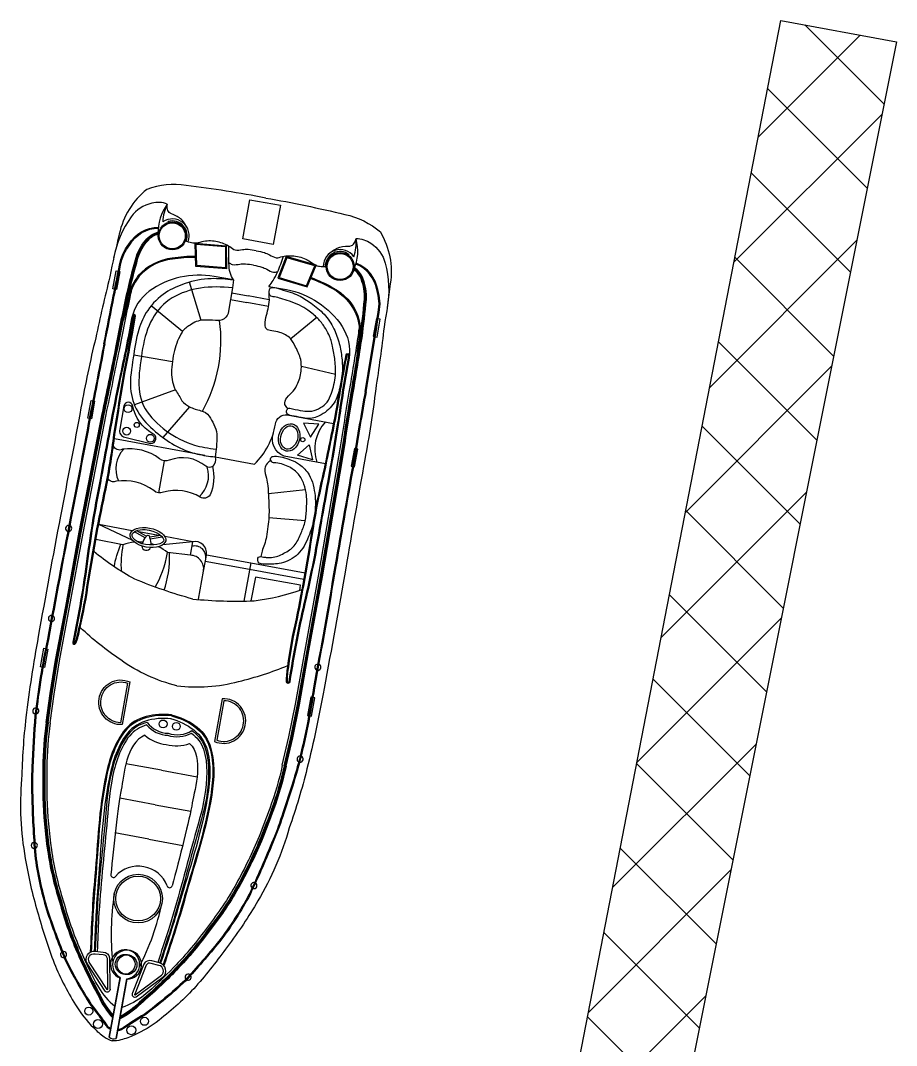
# Model space of a CAD drawing. Header units: metres. Extents: x 316591 to 321268, y 1878408 to 1881184.
# Drawn here: x 316782 to 316860.1, y 1880373.1 to 1880464.5 of the extents above; entities that cross this region are included whole.
import ezdxf

# ---------------------------------------------------------------- set-up
doc = ezdxf.new("R2010")
doc.units = ezdxf.units.M
doc.layers.add('PORT', color=5, linetype='Continuous')

msp = doc.modelspace()

# ---------------------------------------------------------------- linework, layer by layer
at = {"color": 32, "true_color": 0xcd6928}
for p, q in [((316795.199, 1880446.473), (316795.175, 1880446.557)), ((316811.254, 1880443.542), (316811.307, 1880443.612)), ((316798.109, 1880437.74), (316797.088, 1880441.145)), ((316800.844, 1880440.181), (316802.297, 1880439.915)), ((316804.195, 1880439.569), (316802.297, 1880439.915)), ((316796.456, 1880436.735), (316793.655, 1880439.032)), ((316800.741, 1880439.596), (316802.191, 1880439.332)), ((316804.133, 1880438.977), (316802.191, 1880439.332)), ((316808.427, 1880437.996), (316806.104, 1880436.088)), ((316795.551, 1880434.048), (316792.1, 1880434.654)), ((316810.088, 1880432.904), (316807.051, 1880433.641)), ((316795.828, 1880431.537), (316792.168, 1880430.217)), ((316797.072, 1880430.047), (316794.705, 1880427.3)), ((316798.458, 1880425.697), (316790.381, 1880427.172)), ((316794.827, 1880425.219), (316794.308, 1880422.38)), ((316807.431, 1880422.628), (316804.107, 1880422.284)), ((316791.979, 1880418.997), (316788.991, 1880419.542)), ((316791.98, 1880418.14), (316788.991, 1880419.542)), ((316807.391, 1880419.877), (316804.15, 1880420.134)), ((316793.136, 1880418.347), (316792.177, 1880418.906)), ((316793.225, 1880418.499), (316792.368, 1880418.998)), ((316794.312, 1880418.571), (316792.549, 1880418.893)), ((316793.541, 1880418.441), (316794.483, 1880418.599)), ((316793.57, 1880418.268), (316794.639, 1880418.447)), ((316797.374, 1880418.012), (316794.707, 1880417.742)), ((316797.374, 1880418.012), (316794.882, 1880418.467)), ((316797.154, 1880416.808), (316797.374, 1880418.012)), ((316802.542, 1880416.136), (316807.391, 1880415.25)), ((316802.437, 1880415.556), (316807.287, 1880414.67)), ((316794.581, 1880397.644), (316791.408, 1880398.223)), ((316794.581, 1880397.644), (316797.754, 1880397.065)), ((316794.021, 1880394.574), (316790.857, 1880395.151)), ((316794.021, 1880394.574), (316797.185, 1880393.996)), ((316793.46, 1880391.503), (316790.429, 1880392.057)), ((316793.46, 1880391.503), (316796.492, 1880390.95))]:
    msp.add_line(p, q, dxfattribs=at)
for points in [[(316803.89, 1880448.64, 0.01736), (316796.785, 1880449.762, 0.12634), (316793.276, 1880449.417, 0.172899), (316790.818, 1880445.423, 0.013884), (316789.972, 1880441.613, 0.008973), (316788.717, 1880436.184, 0.01509), (316787.402, 1880429.949, -0.002245), (316785.573, 1880420.298, 0.003342), (316783.594, 1880409.574, 0.016984), (316782.497, 1880402.356, 0.024546), (316782.112, 1880396.858, 0.067942), (316782.439, 1880389.798, 0.033948), (316783.53, 1880385.034, 0.022001), (316784.908, 1880380.711, 0.042872), (316786.918, 1880376.736, 0.059514), (316788.516, 1880374.714, 0.046364), (316789.481, 1880373.882, 0.104882), (316790.183, 1880373.549, 0.104882)], [(316803.89, 1880448.64, -0.01736), (316810.933, 1880447.179, -0.12634), (316814.094, 1880445.617, -0.172899), (316814.982, 1880441.012, -0.013884), (316814.428, 1880437.149, -0.008973), (316813.684, 1880431.627, -0.01509), (316812.711, 1880425.329, 0.002245), (316811.012, 1880415.654, -0.003342), (316809.075, 1880404.923, -0.016984), (316807.551, 1880397.783, -0.024546), (316805.968, 1880392.504, -0.067942), (316803.168, 1880386.014, -0.033948), (316800.464, 1880381.943, -0.022001), (316797.647, 1880378.385, -0.042872), (316794.363, 1880375.377, -0.059514), (316792.154, 1880374.05, -0.046364), (316790.957, 1880373.612, -0.104882), (316790.183, 1880373.549, -0.104882)], [(316795.094, 1880448.099, 0.164393), (316793.716, 1880448.178, 0.188684), (316791.891, 1880446.982, 0.10758), (316790.315, 1880443.304)], [(316789.435, 1880435.656, 0.002942), (316790.282, 1880439.941, -0.002013), (316790.839, 1880442.667, -0.130442), (316791.681, 1880444.526, -0.261246), (316794.317, 1880446.058, -0.209197)], [(316784.311, 1880401.915), (316784.655, 1880404.486), (316785.133, 1880407.449), (316786.041, 1880412.252), (316787.247, 1880418.857), (316789.302, 1880429.425, 0.002601), (316790.477, 1880435.153, -0.004411), (316791.473, 1880440.023, -0.013009), (316792.313, 1880443.342, -0.113396), (316793.28, 1880445.021, -0.146005), (316794.298, 1880445.619, -1.595219)], [(316784.398, 1880401.903), (316784.742, 1880404.474), (316785.22, 1880407.434), (316786.128, 1880412.236), (316787.333, 1880418.84), (316789.388, 1880429.408, 0.002601), (316790.564, 1880435.136, -0.004411), (316791.559, 1880440.005, -0.013003), (316792.398, 1880443.317, -0.113337), (316793.344, 1880444.961, -0.144821), (316794.301, 1880445.528, -0.138987)], [(316784.485, 1880401.891), (316784.829, 1880404.461), (316785.306, 1880407.419), (316786.214, 1880412.22), (316787.42, 1880418.824), (316789.474, 1880429.39, 0.002601), (316790.65, 1880435.119, -0.00441), (316791.645, 1880439.986, -0.012997), (316792.482, 1880443.292, -0.113276), (316793.408, 1880444.901, -0.142458), (316794.305, 1880445.439, -0.142458)], [(316789.521, 1880435.639, 0.002941), (316790.368, 1880439.924, -0.002014), (316790.926, 1880442.651, -0.130992), (316791.754, 1880444.476, -0.261832), (316794.319, 1880445.97, -0.261832)], [(316811.928, 1880445.027, -0.164393), (316813.245, 1880444.613, -0.188684), (316814.529, 1880442.849, -0.10758), (316814.704, 1880438.852)], [(316797.617, 1880443.344, 0.043334), (316795.552, 1880443.199, 0.18333), (316792.582, 1880441.676, 0.123985), (316791.608, 1880439.416, -0.015377), (316791.173, 1880437.731)], [(316797.614, 1880443.432, 0.043195), (316795.54, 1880443.286, 0.183415), (316792.514, 1880441.732, 0.094511), (316791.652, 1880440.016)], [(316805.698, 1880398.011), (316806.284, 1880400.538), (316806.884, 1880403.479), (316807.731, 1880408.293), (316808.937, 1880414.897), (316810.749, 1880425.51, -0.002601), (316811.672, 1880431.284, 0.004411), (316812.461, 1880436.192, 0.013009), (316812.848, 1880439.593, 0.113396), (316812.537, 1880441.505, 0.146005), (316811.796, 1880442.425, 1.595219)], [(316812.738, 1880431.401, -0.002941), (316813.46, 1880435.709, 0.002014), (316813.902, 1880438.457, 0.130992), (316813.772, 1880440.456, 0.261832), (316811.901, 1880442.76, 0.261832)], [(316812.825, 1880431.387, -0.002942), (316813.547, 1880435.694, 0.002013), (316813.989, 1880438.442, 0.130442), (316813.858, 1880440.478, 0.261246), (316811.933, 1880442.842, 0.209197)], [(316800.998, 1880441.342), (316799.282, 1880441.655, 0.202722), (316793.486, 1880440.343, 0.178768), (316791.918, 1880437.919, -0.010028), (316790.822, 1880432.566, 0.005356), (316789.13, 1880423.711, 0.016605), (316787.932, 1880416.517, -0.018921), (316786.663, 1880409.059, 0.925873), (316786.944, 1880408.963, 0.041202), (316787.311, 1880410.263, 0.024461), (316788.097, 1880414.529, -0.012888), (316789.646, 1880422.741, 0.019359), (316790.431, 1880427.569, -0.002375), (316791.336, 1880433.155, 0.006386), (316792.011, 1880436.692, 0.013656), (316792.253, 1880438.115, 0.862706), (316791.989, 1880438.194, -0.648089)], [(316805.526, 1880398.05), (316806.113, 1880400.576), (316806.711, 1880403.512), (316807.558, 1880408.324), (316808.764, 1880414.928), (316810.575, 1880425.539, -0.002601), (316811.499, 1880431.313, 0.00441), (316812.288, 1880436.218, 0.012997), (316812.673, 1880439.607, 0.113276), (316812.375, 1880441.439, 0.142458), (316811.725, 1880442.259, 0.142458)], [(316805.612, 1880398.031), (316806.199, 1880400.557), (316806.798, 1880403.496), (316807.645, 1880408.309), (316808.85, 1880414.913), (316810.662, 1880425.525, -0.002601), (316811.586, 1880431.299, 0.004411), (316812.374, 1880436.205, 0.013003), (316812.76, 1880439.6, 0.113337), (316812.456, 1880441.472, 0.144821), (316811.761, 1880442.341, 0.138987)], [(316807.887, 1880441.469, -0.043334), (316809.768, 1880440.604, -0.18333), (316812.009, 1880438.13, -0.123985), (316812.12, 1880435.672, 0.015377), (316811.933, 1880433.942)], [(316807.921, 1880441.55, -0.043195), (316809.81, 1880440.682, -0.183415), (316812.092, 1880438.159, -0.094511), (316812.292, 1880436.248)], [(316784.659, 1880401.868), (316785.003, 1880404.435), (316785.479, 1880407.389), (316786.387, 1880412.188), (316787.592, 1880418.792), (316789.646, 1880429.356, 0.002601), (316790.822, 1880435.085, -0.00441), (316791.817, 1880439.948, -0.002867), (316791.986, 1880440.679, -0.002867)], [(316800.998, 1880441.342), (316800.926, 1880440.643), (316800.557, 1880438.556, -0.448043), (316799.399, 1880437.742, 0.025561), (316798.307, 1880437.759, 0.15676), (316797.132, 1880437.319, 0.144288), (316796.43, 1880436.696, 0.079427), (316795.74, 1880435.057, 0.054179), (316795.476, 1880433.079, 0.127294), (316795.843, 1880431.509, -0.025195), (316796.406, 1880430.57, 0.112656), (316797.08, 1880430.043, 0.061652), (316798.09, 1880429.694, -0.222278), (316798.817, 1880429.202, -0.049109), (316799.238, 1880428.471, -0.09997), (316799.506, 1880427.608, -0.045992), (316799.45, 1880426.27), (316799.362, 1880425.573)], [(316804.166, 1880440.764), (316805.733, 1880440.478, -0.202722), (316810.691, 1880437.202, -0.178768), (316811.302, 1880434.38, 0.010028), (316810.436, 1880428.986, -0.005356), (316808.891, 1880420.104, -0.016605), (316807.47, 1880412.951, 0.018921), (316806.021, 1880405.525, -0.925873), (316805.725, 1880405.535, -0.041202), (316805.841, 1880406.881, -0.024461), (316806.612, 1880411.149, 0.012888), (316808.065, 1880419.379, -0.019359), (316809.036, 1880424.173, 0.002375), (316810.163, 1880429.718, -0.006386), (316810.781, 1880433.266, -0.013656), (316811.058, 1880434.683, -0.862706), (316811.333, 1880434.663, 0.648089)], [(316792.071, 1880438.162, 0.016488), (316792.004, 1880437.901, -0.010023), (316790.908, 1880432.548, 0.005356), (316789.216, 1880423.695, 0.016607), (316788.019, 1880416.506, -0.018921), (316786.749, 1880409.041, -0.01143), (316786.748, 1880409.037, 0.913283), (316786.862, 1880408.996, 0.041174), (316787.225, 1880410.282, 0.024478), (316788.01, 1880414.542, -0.012889), (316789.56, 1880422.759, 0.019362), (316790.344, 1880427.581, -0.002377), (316791.249, 1880433.171, 0.006391), (316791.925, 1880436.709, 0.013664), (316792.166, 1880438.128, -0.000701), (316792.166, 1880438.128, 0.819976), (316792.071, 1880438.162, 0.819976)], [(316805.355, 1880398.09), (316805.941, 1880400.613), (316806.539, 1880403.545), (316807.386, 1880408.355), (316808.591, 1880414.958), (316810.402, 1880425.567, -0.002601), (316811.326, 1880431.342, 0.00441), (316812.114, 1880436.243, 0.002867), (316812.214, 1880436.987, 0.002867)], [(316789.435, 1880435.656, -0.006425), (316788.278, 1880429.759, -0.002217), (316786.452, 1880420.127, 0.003368), (316784.416, 1880409.328, 0.024633), (316783.294, 1880402.497, 0.015037), (316783.034, 1880397.925, 0.025439), (316783.009, 1880395.372, 0.013843), (316783.281, 1880390.064, 0.040266), (316784.331, 1880385.197, 0.016729), (316785.944, 1880380.83, 0.029739), (316788.273, 1880376.697, -0.01525), (316789.61, 1880374.911, 0.132389), (316789.91, 1880374.635, 0.028442), (316790.055, 1880374.56, 0.028442)], [(316789.522, 1880435.64, -0.006424), (316788.364, 1880429.742, -0.002217), (316786.538, 1880420.11, 0.003368), (316784.502, 1880409.311, 0.024633), (316783.381, 1880402.488, 0.015038), (316783.122, 1880397.921, 0.025461), (316783.096, 1880395.375, 0.013839), (316783.368, 1880390.073, 0.040238), (316784.415, 1880385.223, 0.016715), (316786.024, 1880380.866, 0.029693), (316788.345, 1880376.748, -0.015234), (316789.683, 1880374.959, 0.134036), (316789.952, 1880374.712, 0.024879), (316790.071, 1880374.649, 0.024879)], [(316811.244, 1880434.662, -0.016488), (316811.216, 1880434.394, 0.010023), (316810.349, 1880428.999, -0.005356), (316808.804, 1880420.119, -0.016607), (316807.384, 1880412.971, 0.018921), (316805.935, 1880405.539, 0.01143), (316805.934, 1880405.535, -0.913283), (316805.813, 1880405.537, -0.041174), (316805.928, 1880406.868, -0.024478), (316806.698, 1880411.131, 0.012889), (316808.151, 1880419.365, -0.019362), (316809.121, 1880424.153, 0.002377), (316810.25, 1880429.702, -0.006391), (316810.868, 1880433.251, -0.013664), (316811.144, 1880434.664, 0.000701), (316811.144, 1880434.664, -0.819976), (316811.244, 1880434.662, -0.819976)], [(316812.739, 1880431.402, 0.006424), (316811.738, 1880425.476, 0.002217), (316810.043, 1880415.819, -0.003368), (316808.132, 1880404.998, -0.024633), (316806.77, 1880398.219, -0.015038), (316805.399, 1880393.855, -0.025461), (316804.523, 1880391.463, -0.013839), (316802.396, 1880386.599, -0.040238), (316799.704, 1880382.432, -0.016715), (316796.659, 1880378.925, -0.029693), (316793.033, 1880375.893, 0.015234), (316791.149, 1880374.692, -0.134036), (316790.81, 1880374.556, -0.024879), (316790.676, 1880374.538, -0.024879)], [(316812.825, 1880431.387, 0.006425), (316811.825, 1880425.461, 0.002217), (316810.129, 1880415.805, -0.003368), (316808.219, 1880404.983, -0.024633), (316806.855, 1880398.196, -0.015037), (316805.483, 1880393.827, -0.025439), (316804.605, 1880391.43, -0.013843), (316802.475, 1880386.56, -0.040266), (316799.773, 1880382.378, -0.016729), (316796.721, 1880378.863, -0.029739), (316793.081, 1880375.819, 0.01525), (316791.2, 1880374.62, -0.132389), (316790.822, 1880374.469, -0.028442), (316790.66, 1880374.449, -0.028442)], [(316799.362, 1880425.573), (316802.871, 1880424.933, 0.158322), (316804.747, 1880428.494, -0.417676), (316805.796, 1880429.315), (316809.932, 1880428.56)], [(316809.199, 1880424.958), (316805.52, 1880425.629, -0.406088), (316804.557, 1880427.698)], [(316799.362, 1880425.573, -0.291269), (316799.117, 1880424.711, -0.299867), (316798.543, 1880424.74, 0.273478), (316795.278, 1880425.279, -0.28657), (316794.411, 1880425.408, 0.198759), (316791.096, 1880426.252, -0.45148), (316790.299, 1880426.557, -1.463971)], [(316799.13, 1880424.723, -0.164009), (316798.91, 1880422.18, -0.407559), (316798.041, 1880421.99, 0.20466), (316794.76, 1880422.439, -0.28657), (316793.892, 1880422.569, 0.198759), (316790.577, 1880423.412, -0.45148), (316789.78, 1880423.717, -1.463971)], [(316798.521, 1880416.465), (316798.592, 1880416.857, 0.516839), (316797.374, 1880418.012, 0.282905)], [(316797.367, 1880412.908, -0.033687), (316792.189, 1880414.692, -0.051879), (316788.543, 1880417.144, -1.92312)], [(316797.867, 1880412.884), (316798.323, 1880415.382, 0.462925), (316797.154, 1880416.808), (316795.117, 1880417.054)], [(316798.323, 1880415.382), (316798.521, 1880416.465, 0.545737), (316797.3, 1880417.608, 0.282905)], [(316797.367, 1880412.908, 0.033687), (316802.842, 1880412.748, 0.051879), (316807.119, 1880413.753, 1.92312)], [(316795.957, 1880405.179, -0.096403), (316790.946, 1880407.479, -0.040538), (316787.336, 1880410.369, -1.92312)], [(316795.957, 1880405.179, 0.096403), (316801.457, 1880405.561, 0.040538), (316805.855, 1880406.989, 1.92312)], [(316791.76, 1880405.518), (316791.066, 1880401.716, -0.483063), (316789.013, 1880404.014, -0.50024), (316791.76, 1880405.518, -0.418424)], [(316800.003, 1880404.014), (316799.309, 1880400.212, 0.483063), (316802.041, 1880401.636, 0.50024), (316800.003, 1880404.014, 0.418424)], [(316784.311, 1880401.915, 0.031596), (316783.996, 1880397.882, 0.004928), (316784.011, 1880395.189, 0.02844), (316784.421, 1880390.517, 0.042875), (316785.485, 1880385.92, 0.035347), (316787.03, 1880381.47, 0.024093), (316788.951, 1880377.539, 0.079837), (316790.241, 1880375.583)], [(316784.398, 1880401.902, 0.031592), (316784.083, 1880397.881, 0.004926), (316784.098, 1880395.191, 0.028436), (316784.508, 1880390.529, 0.042895), (316785.569, 1880385.945, 0.035363), (316787.11, 1880381.505, 0.024111), (316789.03, 1880377.578, 0.077658), (316790.261, 1880375.692, 0.077658)], [(316784.485, 1880401.89, 0.031588), (316784.171, 1880397.88, 0.004924), (316784.186, 1880395.193, 0.028433), (316784.595, 1880390.542, 0.042917), (316785.653, 1880385.97, 0.035379), (316787.191, 1880381.539, 0.02413), (316789.108, 1880377.617, 0.075408), (316790.281, 1880375.801, 0.075408)], [(316784.659, 1880401.865, 0.031581), (316784.347, 1880397.879, 0.00492), (316784.362, 1880395.197, 0.028426), (316784.769, 1880390.567, 0.042959), (316785.822, 1880386.02, 0.035411), (316787.352, 1880381.609, 0.028829), (316788.959, 1880378.316, 0.092336), (316790.429, 1880376.613, 0.080328)], [(316805.698, 1880398.011, -0.031596), (316804.568, 1880394.127, -0.004928), (316803.603, 1880391.613, -0.02844), (316801.568, 1880387.387, -0.042875), (316798.949, 1880383.462, -0.035347), (316795.931, 1880379.845, -0.024093), (316792.745, 1880376.846, -0.079837), (316790.847, 1880375.473)], [(316805.612, 1880398.03, -0.031592), (316804.486, 1880394.157, -0.004926), (316803.521, 1880391.645, -0.028436), (316801.491, 1880387.429, -0.042895), (316798.879, 1880383.515, -0.035363), (316795.868, 1880379.906, -0.024111), (316792.685, 1880376.911, -0.077658), (316790.867, 1880375.581, -0.077658)], [(316805.526, 1880398.049, -0.031588), (316804.403, 1880394.187, -0.004924), (316803.44, 1880391.678, -0.028433), (316801.414, 1880387.472, -0.042917), (316798.809, 1880383.568, -0.035379), (316795.805, 1880379.967, -0.02413), (316792.625, 1880376.975, -0.075408), (316790.887, 1880375.691, -0.075408)], [(316805.355, 1880398.087, -0.031581), (316804.238, 1880394.248, -0.00492), (316803.277, 1880391.744, -0.028426), (316801.261, 1880387.557, -0.042959), (316798.669, 1880383.675, -0.035411), (316795.678, 1880380.089, -0.028829), (316793.011, 1880377.576, -0.092336), (316791.035, 1880376.502, -0.080328)], [(316788.678, 1880381.519), (316789.38, 1880381.443, -0.382221), (316789.95, 1880380.923), (316789.987, 1880378.19, -0.786544), (316789.555, 1880377.959), (316787.951, 1880380.438, -0.616464), (316788.678, 1880381.519, -3.844907)], [(316794.407, 1880380.473), (316793.722, 1880380.65, 0.382221), (316793.006, 1880380.365), (316792.006, 1880377.822, 0.786544), (316792.328, 1880377.452), (316794.705, 1880379.205, 0.616464), (316794.407, 1880380.473, 3.844907)]]:
    msp.add_lwpolyline(points, format="xyb", dxfattribs=at)
for points in [[(316805.178, 1880447.999), (316804.541, 1880444.508), (316801.821, 1880445.005), (316802.458, 1880448.495)], [(316800.361, 1880444.391), (316800.371, 1880442.332), (316797.647, 1880442.536), (316797.571, 1880444.621)], [(316800.274, 1880444.31), (316800.282, 1880442.427), (316797.732, 1880442.618), (316797.662, 1880444.526)], [(316805.69, 1880443.419), (316804.954, 1880441.495), (316807.574, 1880440.724), (316808.382, 1880442.648)], [(316805.743, 1880443.312), (316805.07, 1880441.553), (316807.523, 1880440.83), (316808.262, 1880442.591)], [(316807.86, 1880427.331), (316808.621, 1880428.499), (316807.228, 1880428.574)], [(316807.738, 1880426.662), (316808.037, 1880425.3), (316806.708, 1880425.722)]]:
    msp.add_lwpolyline(points, close=True, dxfattribs=at)
for points in [[(316790.4, 1880440.53), (316790.245, 1880440.558), (316790.536, 1880442.151), (316790.725, 1880442.116)], [(316790.811, 1880442.1), (316790.87, 1880442.089), (316790.579, 1880440.497), (316790.487, 1880440.514)], [(316813.815, 1880437.901), (316813.756, 1880437.912), (316813.465, 1880436.319), (316813.558, 1880436.303)], [(316813.644, 1880436.287), (316813.799, 1880436.258), (316814.09, 1880437.851), (316813.901, 1880437.885)], [(316788.137, 1880429.002), (316788.026, 1880429.022), (316788.313, 1880430.596), (316788.447, 1880430.572)], [(316788.533, 1880430.556), (316788.62, 1880430.54), (316788.333, 1880428.966), (316788.224, 1880428.986)], [(316811.867, 1880426.297), (316811.78, 1880426.313), (316811.493, 1880424.738), (316811.602, 1880424.718)], [(316811.688, 1880424.703), (316811.8, 1880424.682), (316812.087, 1880426.257), (316811.954, 1880426.281)], [(316791.144, 1880417.75), (316788.739, 1880418.22)], [(316798.592, 1880416.857), (316802.542, 1880416.136), (316801.919, 1880412.723)], [(316798.486, 1880416.277), (316802.437, 1880415.556)], [(316806.902, 1880413.679), (316806.985, 1880414.129), (316802.949, 1880414.866), (316802.56, 1880412.738)], [(316783.928, 1880406.846), (316783.779, 1880406.873), (316784.079, 1880408.52), (316784.241, 1880408.49)], [(316784.327, 1880408.474), (316784.441, 1880408.454), (316784.14, 1880406.807), (316784.014, 1880406.83)], [(316808, 1880404.153), (316807.887, 1880404.174), (316807.586, 1880402.527), (316807.712, 1880402.504)], [(316807.798, 1880402.488), (316807.948, 1880402.461), (316808.248, 1880404.108), (316808.087, 1880404.137)], [(316789.927, 1880373.859), (316790.898, 1880379.181)], [(316790.891, 1880379.14), (316789.927, 1880373.859)], [(316790.532, 1880373.749), (316791.503, 1880379.07)], [(316791.496, 1880379.029), (316790.532, 1880373.749)]]:
    msp.add_lwpolyline(points, dxfattribs=at)
for points in [[(316793.6, 1880426.776, 0.917705), (316793.753, 1880427.673, -0.209704), (316792.012, 1880430.1, 0.850912), (316791.234, 1880430.123), (316790.855, 1880428.049, 0.435659), (316791.322, 1880427.333)], [(316791.561, 1880405.41), (316790.919, 1880401.889, -0.460147), (316789.187, 1880403.987, -0.47706)], [(316800.15, 1880403.842), (316799.507, 1880400.321, 0.460147), (316801.869, 1880401.672, 0.47706)], [(316788.652, 1880381.301), (316789.369, 1880381.223, -0.383069), (316789.731, 1880380.909), (316789.768, 1880378.148, -0.853636), (316789.725, 1880378.099), (316788.139, 1880380.551, -0.613527)], [(316794.354, 1880380.26), (316793.656, 1880380.44, 0.383069), (316793.206, 1880380.275), (316792.196, 1880377.704, 0.853636), (316792.219, 1880377.644), (316794.569, 1880379.377, 0.613527)]]:
    msp.add_lwpolyline(points, format="xyb", close=True, dxfattribs=at)
for centre, radius in [((316795.542, 1880445.273), 1.248), ((316795.542, 1880445.273), 1.16), ((316810.51, 1880442.541), 1.248), ((316810.51, 1880442.541), 1.16), ((316791.601, 1880429.871), 0.348), ((316791.475, 1880427.871), 0.348), ((316792.369, 1880428.425), 0.226), ((316793.586, 1880427.235), 0.348), ((316807.181, 1880427.109), 0.187), ((316794.724, 1880401.776), 0.35), ((316795.907, 1880401.56), 0.35), ((316792.494, 1880386.212), 2.17), ((316792.494, 1880386.212), 2.17), ((316792.494, 1880386.212), 1.994), ((316792.494, 1880386.212), 1.994), ((316791.338, 1880380.355), 0.882), ((316791.506, 1880380.324), 0.882), ((316788.099, 1880376.182), 0.359), ((316788.915, 1880375.027), 0.4), ((316791.891, 1880374.484), 0.4), ((316793.062, 1880375.276), 0.359)]:
    msp.add_circle(centre, radius, dxfattribs=at)
for centre, radius, start, end in [((316798.322, 1880445.695), 4.025, 143.32389, 183.6595), ((316798.721, 1880446.354), 4.025, 154.29726, 177.52979), ((316795.542, 1880445.273), 1.511, 338.98098, 123.88258), ((316795.542, 1880445.273), 1.335, 338.98098, 105.93087), ((316808.058, 1880443.918), 4.025, 335.65084, 15.98645), ((316807.918, 1880444.675), 4.025, 341.78055, 5.01308), ((316810.51, 1880442.541), 1.511, 35.42776, 180.32936), ((316810.51, 1880442.541), 1.335, 53.37947, 180.32936), ((316787.102, 1880435.943), 12.778, 330.55469, 8.02727), ((316811.816, 1880426.262), 3.575, 137.12373, 199.01121), ((316793.071, 1880424.493), 2.567, 136.27962, 204.42711), ((316796.212, 1880423.92), 2.567, 312.85519, 17.05935), ((316786.303, 1880419.196), 0.272, 85.75051, 252.25297), ((316786.303, 1880419.196), 0.272, 270.87718, 67.1263), ((316792.522, 1880413.931), 4.06, 95.08937, 109.84518), ((316792.522, 1880413.931), 4.06, 84.55766, 90.89698), ((316794.237, 1880417.473), 1.42, 138.05979, 165.69987), ((316793.368, 1880418.389), 0.19, 349.65517, 169.65517), ((316792.232, 1880417.84), 1.42, 355.25769, 21.25055), ((316792.522, 1880413.931), 4.06, 69.60428, 73.84419), ((316794.237, 1880417.473), 1.42, 173.27042, 173.53973), ((316793.23, 1880417.641), 0.397, 180.45747, 338.80304), ((316792.232, 1880417.84), 1.42, 345.77061, 346.03992), ((316792.522, 1880413.931), 4.06, 50.28014, 63.63116), ((316784.777, 1880411.172), 0.272, 84.52595, 254.62507), ((316784.777, 1880411.172), 0.272, 273.28525, 65.86578), ((316808.533, 1880406.836), 0.272, 93.44457, 246.0251), ((316808.533, 1880406.836), 0.272, 264.68527, 74.78439), ((316783.369, 1880402.936), 0.272, 87.92902, 258.33561), ((316783.369, 1880402.936), 0.272, 276.9945, 69.27013), ((316795.253, 1880403.398), 2.632, 220.61696, 268.36671), ((316795.253, 1880403.398), 2.456, 217.15959, 268.36671), ((316795.27, 1880403.257), 3.312, 228.77931, 265.38165), ((316795.985, 1880403.265), 2.632, 250.94363, 298.69338), ((316795.985, 1880403.265), 2.456, 250.94363, 302.15075), ((316795.92, 1880403.138), 3.312, 253.92869, 290.53103), ((316806.94, 1880398.633), 0.272, 90.04021, 242.31584), ((316806.94, 1880398.633), 0.272, 260.97473, 71.38132), ((316783.243, 1880390.947), 0.272, 99.94365, 268.03932), ((316783.243, 1880390.947), 0.272, 286.67438, 81.30859), ((316792.465, 1880386.493), 2.61, 77.91482, 139.71594), ((316792.621, 1880386.464), 2.61, 19.5944, 81.39552), ((316790.296, 1880388.327), 0.231, 173.99282, 320.46056), ((316802.822, 1880387.374), 0.272, 78.00175, 232.63596), ((316802.822, 1880387.374), 0.272, 251.27102, 59.36669), ((316795.299, 1880387.414), 0.231, 198.84978, 345.31752), ((316813.143, 1880383.097), 23.051, 171.25698, 186.32779), ((316772.077, 1880390.594), 23.051, 332.98255, 348.05336), ((316785.846, 1880381.228), 0.272, 124.28269, 279.42474), ((316785.846, 1880381.228), 0.272, 298.06251, 105.64493), ((316791.338, 1880380.355), 1.295, 277.32164, 249.7712), ((316791.506, 1880380.324), 1.295, 269.53915, 241.9887), ((316796.953, 1880379.201), 0.272, 53.66541, 221.24783), ((316796.953, 1880379.201), 0.272, 239.8856, 35.02765), ((316790.305, 1880374.219), 0.522, 223.56253, 295.74781), ((316790.305, 1880374.219), 0.522, 223.56253, 295.74781)]:
    msp.add_arc(centre, radius, start, end, dxfattribs=at)
for centre, major_axis, ratio in [((316805.965, 1880427.305), (-0.278, -1.211), 0.758117), ((316793.368, 1880418.389), (-1.588, 0.29), 0.533092)]:
    msp.add_ellipse(centre, major_axis=major_axis, ratio=ratio, dxfattribs=at)
for start_param, end_param in [(4.712389, 5.232342), (0.830012, 1.576846)]:
    msp.add_ellipse((316793.128, 1880417.388), major_axis=(-0.851, -4.664), ratio=0.425319, start_param=start_param, end_param=end_param, dxfattribs=at)
for points in [[(316796.832, 1880446.059), (316796.53, 1880446.536), (316795.744, 1880447.122), (316795.263, 1880447.367), (316795.082, 1880447.758), (316795.094, 1880448.099)], [(316803.034, 1880443.95), (316802.302, 1880444.045), (316801.806, 1880444.027), (316801.155, 1880443.991), (316800.672, 1880444.286), (316799.583, 1880444.731), (316798.338, 1880444.773), (316797.675, 1880444.627), (316797.266, 1880444.64), (316796.707, 1880444.828)], [(316800.998, 1880441.342), (316800.7, 1880441.998), (316800.591, 1880442.828), (316800.581, 1880444.346)], [(316809.58, 1880443.732), (316810.031, 1880444.071), (316810.974, 1880444.341), (316811.511, 1880444.401), (316811.818, 1880444.703), (316811.928, 1880445.027)], [(316803.034, 1880443.95), (316803.752, 1880443.78), (316804.209, 1880443.588), (316804.806, 1880443.325), (316805.362, 1880443.43), (316806.538, 1880443.462), (316807.718, 1880443.061), (316808.287, 1880442.69), (316808.673, 1880442.558), (316809.262, 1880442.536)], [(316804.166, 1880440.764), (316804.527, 1880441.299), (316804.923, 1880442.037), (316805.469, 1880443.454)], [(316800.998, 1880441.342), (316798.997, 1880441.455), (316796.698, 1880441.025), (316794.948, 1880440.201), (316793.356, 1880438.629), (316792.553, 1880436.913), (316792.059, 1880434.389), (316791.827, 1880431.687), (316792.46, 1880429.611), (316794.059, 1880427.816), (316795.735, 1880426.627), (316797.777, 1880425.83), (316799.362, 1880425.573)], [(316805.845, 1880429.881), (316805.588, 1880430.253), (316805.766, 1880430.849), (316806.313, 1880431.424), (316806.749, 1880432.158), (316807.038, 1880433.361), (316806.992, 1880434.253), (316806.543, 1880435.358), (316806.077, 1880436.118), (316805.131, 1880436.663), (316804.416, 1880436.816), (316803.933, 1880436.974), (316803.819, 1880437.367), (316803.949, 1880438.204), (316804.196, 1880439.81), (316804.284, 1880440.62), (316805.182, 1880440.521), (316806.802, 1880439.962), (316807.93, 1880439.268), (316809.076, 1880438.291), (316809.951, 1880436.987), (316810.434, 1880435.671), (316810.662, 1880434.374), (316810.701, 1880433.064), (316810.477, 1880431.71), (316809.983, 1880430.405), (316809.478, 1880429.799), (316808.832, 1880429.328), (316807.721, 1880429.002), (316807.033, 1880429.089), (316806.192, 1880429.244), (316805.75, 1880429.464), (316805.845, 1880429.881), (316806.26, 1880429.871), (316807.169, 1880429.678), (316807.975, 1880429.661), (316808.764, 1880429.971), (316809.342, 1880430.452), (316809.729, 1880431.245), (316810.082, 1880432.822), (316810.046, 1880434.184), (316809.832, 1880435.432), (316809.51, 1880436.468), (316809.128, 1880437.146), (316808.518, 1880437.905), (316807.631, 1880438.648), (316806.898, 1880439.084), (316805.99, 1880439.459), (316805.22, 1880439.693), (316804.668, 1880439.836), (316804.257, 1880439.967), (316804.182, 1880440.222)], [(316804.009, 1880416.613), (316803.67, 1880416.649), (316803.233, 1880416.635), (316803.186, 1880416.234), (316803.857, 1880416.024), (316805.25, 1880416.104), (316806.736, 1880416.902), (316807.693, 1880418.468), (316808.183, 1880420.081), (316808.271, 1880422.096), (316807.734, 1880423.977), (316806.878, 1880424.909), (316805.359, 1880425.543), (316804.642, 1880425.632), (316804.325, 1880425.501), (316804.408, 1880425.135), (316804.775, 1880425.031), (316806.013, 1880424.647), (316806.783, 1880424.045), (316807.287, 1880423.135), (316807.506, 1880422.152), (316807.507, 1880420.893), (316807.353, 1880419.705), (316806.974, 1880418.663), (316806.412, 1880417.654), (316805.494, 1880416.982), (316804.4, 1880416.616), (316804.009, 1880416.613)], [(316804.321, 1880425.278), (316803.992, 1880424.972), (316803.8, 1880424.528), (316803.939, 1880423.674), (316804.053, 1880422.99), (316804.128, 1880421.891), (316804.156, 1880420.228), (316804.071, 1880419.36), (316803.944, 1880418.463), (316803.764, 1880417.778), (316803.543, 1880417.174), (316803.447, 1880416.684)]]:
    msp.add_spline(points, degree=3, dxfattribs=at)
for points, knots in [([(316802.797, 1880442.654), (316802.553, 1880442.695), (316802.145, 1880442.764), (316801.523, 1880442.748), (316800.983, 1880442.604), (316800.695, 1880442.8), (316800.589, 1880442.878)], [0, 0, 0, 0, 0.00840925, 0.01405459, 0.02148076, 0.02583256, 0.02583256, 0.02583256, 0.02583256]), ([(316802.797, 1880442.654), (316803.04, 1880442.606), (316803.446, 1880442.526), (316804.022, 1880442.292), (316804.477, 1880441.967), (316804.816, 1880442.047), (316804.942, 1880442.083)], [0, 0, 0, 0, 0.00840925, 0.01405459, 0.02148076, 0.02583256, 0.02583256, 0.02583256, 0.02583256]), ([(316800.926, 1880440.643), (316798.926, 1880440.85), (316797.062, 1880440.655), (316794.015, 1880438.831), (316793.216, 1880437.165), (316792.586, 1880433.307), (316792.239, 1880431.29), (316794.036, 1880428.403), (316795.764, 1880427.161), (316798.12, 1880426.444), (316798.757, 1880426.357), (316799.45, 1880426.27)], [0, 0, 0, 0, 0.0684102, 0.0684102, 0.1368204, 0.1368204, 0.2052306, 0.2052306, 0.2736407, 0.2736407, 0.2974604, 0.2974604, 0.2974604, 0.2974604]), ([(316805.727, 1880426.266), (316806.129, 1880426.173), (316806.682, 1880426.686), (316806.802, 1880427.958), (316806.389, 1880428.44), (316805.519, 1880428.248), (316805.095, 1880427.508), (316805.268, 1880426.566), (316805.484, 1880426.321), (316805.727, 1880426.266)], [0, 0, 0, 0, 1.743273, 1.743273, 3.486547, 3.486547, 5.22982, 5.22982, 6.283185, 6.283185, 6.283185, 6.283185]), ([(316791.953, 1880418.647), (316791.92, 1880418.467), (316792.097, 1880418.183), (316793.275, 1880417.555), (316794.593, 1880417.718), (316794.922, 1880418.389), (316794.098, 1880419.056), (316792.474, 1880419.137), (316791.995, 1880418.878), (316791.953, 1880418.647)], [0, 0, 0, 0, 1.031451, 1.031451, 2.992455, 2.992455, 4.95346, 4.95346, 6.283185, 6.283185, 6.283185, 6.283185]), ([(316795.483, 1880402.586), (316793.983, 1880402.731), (316792.332, 1880402.483), (316790.371, 1880400.095), (316789.906, 1880398.561), (316788.972, 1880394.151), (316788.914, 1880391.234), (316788.432, 1880386.007), (316788.322, 1880383.764), (316788.231, 1880381.432)], [0, 0, 0, 0, 0.0462196, 0.0462196, 0.0924392, 0.0924392, 0.1947325, 0.1947325, 0.2709084, 0.2709084, 0.2709084, 0.2709084]), ([(316795.475, 1880402.498), (316793.931, 1880402.648), (316792.268, 1880402.341), (316790.342, 1880399.838), (316789.915, 1880398.258), (316789.033, 1880393.817), (316788.958, 1880390.893), (316788.51, 1880385.792), (316788.407, 1880383.678), (316788.32, 1880381.475)], [0, 0, 0, 0, 0.0480884, 0.0480884, 0.0961768, 0.0961768, 0.1985377, 0.1985377, 0.2704106, 0.2704106, 0.2704106, 0.2704106]), ([(316795.449, 1880402.236), (316793.873, 1880402.389), (316792.275, 1880402.024), (316790.446, 1880399.417), (316790.069, 1880397.789), (316789.248, 1880393.263), (316789.146, 1880390.265), (316788.751, 1880385.321), (316788.66, 1880383.418), (316788.583, 1880381.523)], [0, 0, 0, 0, 0.0508337, 0.0508337, 0.1016674, 0.1016674, 0.2060328, 0.2060328, 0.2709084, 0.2709084, 0.2709084, 0.2709084]), ([(316795.391, 1880402.246), (316796.92, 1880401.833), (316798.286, 1880400.927), (316799.076, 1880397.842), (316798.854, 1880396.185), (316798.022, 1880391.661), (316797.058, 1880388.821), (316795.682, 1880384.056), (316795.095, 1880382.243), (316794.497, 1880380.444)], [0, 0, 0, 0, 0.0508337, 0.0508337, 0.1016674, 0.1016674, 0.2060328, 0.2060328, 0.2709084, 0.2709084, 0.2709084, 0.2709084]), ([(316795.46, 1880402.501), (316796.958, 1880402.096), (316798.405, 1880401.221), (316799.322, 1880398.199), (316799.163, 1880396.57), (316798.42, 1880392.104), (316797.456, 1880389.341), (316796.073, 1880384.412), (316795.423, 1880382.397), (316794.726, 1880380.305)], [0, 0, 0, 0, 0.0480884, 0.0480884, 0.0961768, 0.0961768, 0.1985377, 0.1985377, 0.2704106, 0.2704106, 0.2704106, 0.2704106]), ([(316795.483, 1880402.586), (316796.938, 1880402.192), (316798.395, 1880401.377), (316799.386, 1880398.45), (316799.279, 1880396.85), (316798.595, 1880392.394), (316797.619, 1880389.645), (316796.222, 1880384.585), (316795.533, 1880382.448), (316794.794, 1880380.234)], [0, 0, 0, 0, 0.0462196, 0.0462196, 0.0924392, 0.0924392, 0.1947325, 0.1947325, 0.2709084, 0.2709084, 0.2709084, 0.2709084]), ([(316793.296, 1880401.915), (316792.971, 1880401.828), (316791.652, 1880401.305), (316789.907, 1880397.952), (316789.577, 1880392.749), (316788.892, 1880386.985), (316788.735, 1880383.108), (316788.671, 1880381.52)], [0.0234044, 0.0234044, 0.0234044, 0.0234044, 0.0350942, 0.0739111, 0.138251, 0.2165713, 0.2709084, 0.2709084, 0.2709084, 0.2709084]), ([(316793.256, 1880401.685), (316792.665, 1880401.504), (316792.148, 1880401.211), (316790.9, 1880399.704), (316790.44, 1880398.203), (316789.906, 1880395.495), (316789.823, 1880394.135), (316789.444, 1880390.005), (316789.123, 1880387.228), (316788.926, 1880383.477), (316788.886, 1880382.495), (316788.846, 1880381.513)], [0.0248254, 0.0248254, 0.0248254, 0.0248254, 0.0474598, 0.0474598, 0.0949196, 0.0949196, 0.1423794, 0.1423794, 0.237299, 0.237299, 0.2709084, 0.2709084, 0.2709084, 0.2709084]), ([(316793.087, 1880400.766), (316791.402, 1880400.051), (316791.239, 1880397.219), (316790.705, 1880394.454), (316790.292, 1880390.777), (316790.066, 1880388.346)], [0.0313661, 0.0313661, 0.0313661, 0.0313661, 0.1084744, 0.1084744, 0.1920729, 0.1920729, 0.1920729, 0.1920729]), ([(316797.249, 1880400.956), (316797.738, 1880400.578), (316798.118, 1880400.121), (316798.752, 1880398.27), (316798.653, 1880396.703), (316798.195, 1880393.982), (316797.793, 1880392.68), (316796.688, 1880388.683), (316796.007, 1880385.972), (316794.867, 1880382.392), (316794.557, 1880381.46), (316794.247, 1880380.527)], [0.0248254, 0.0248254, 0.0248254, 0.0248254, 0.0474598, 0.0474598, 0.0949196, 0.0949196, 0.1423794, 0.1423794, 0.237299, 0.237299, 0.2709084, 0.2709084, 0.2709084, 0.2709084]), ([(316797.292, 1880401.185), (316797.566, 1880400.989), (316798.615, 1880400.034), (316799.063, 1880396.281), (316797.533, 1880391.297), (316796.138, 1880385.663), (316794.915, 1880381.98), (316794.414, 1880380.471)], [0.0234044, 0.0234044, 0.0234044, 0.0234044, 0.0350942, 0.0739111, 0.138251, 0.2165713, 0.2709084, 0.2709084, 0.2709084, 0.2709084]), ([(316797.082, 1880400.037), (316798.406, 1880398.773), (316797.557, 1880396.065), (316797.08, 1880393.29), (316796.168, 1880389.704), (316795.52, 1880387.35)], [0.0313661, 0.0313661, 0.0313661, 0.0313661, 0.1084744, 0.1084744, 0.1920729, 0.1920729, 0.1920729, 0.1920729])]:
    msp.add_open_spline(points, degree=3, knots=knots, dxfattribs=at)
for points in [[(316790.362, 1880415.784), (316790.476, 1880416.444), (316790.67, 1880417.129), (316790.969, 1880417.811)], [(316794.819, 1880413.689), (316795.146, 1880414.656), (316795.353, 1880415.792), (316795.29, 1880417.023)]]:
    msp.add_open_spline(points, degree=3, dxfattribs=at)
at = {"layer": 'PORT'}
for p, q in [((316816.425, 1880292.504), (316849.805, 1880464.465)), ((316849.805, 1880464.465), (316860.118, 1880462.567)), ((316860.118, 1880462.567), (316825.108, 1880287.621))]:
    msp.add_line(p, q, dxfattribs=at)
at = {"layer": 'PORT', "linetype": 'Continuous'}
for p, q in [((316859.005, 1880457.004), (316851.936, 1880464.073)), ((316847.785, 1880454.06), (316856.887, 1880463.161)), ((316857.507, 1880449.521), (316848.628, 1880458.4)), ((316845.622, 1880442.917), (316858.829, 1880456.123)), ((316856.01, 1880442.038), (316847.168, 1880450.88)), ((316843.459, 1880431.773), (316856.582, 1880444.896)), ((316854.513, 1880434.555), (316845.708, 1880443.36)), ((316853.015, 1880427.072), (316844.248, 1880435.839)), ((316841.296, 1880420.63), (316854.335, 1880433.669)), ((316851.518, 1880419.59), (316842.788, 1880428.319)), ((316839.133, 1880409.487), (316852.089, 1880422.442)), ((316850.02, 1880412.107), (316841.329, 1880420.798)), ((316848.523, 1880404.624), (316839.869, 1880413.278)), ((316836.97, 1880398.343), (316849.842, 1880411.215)), ((316847.025, 1880397.141), (316838.409, 1880405.757)), ((316834.807, 1880387.2), (316847.595, 1880399.988)), ((316845.528, 1880389.658), (316836.949, 1880398.237)), ((316844.03, 1880382.175), (316835.489, 1880390.716)), ((316832.644, 1880376.057), (316845.348, 1880388.761)), ((316842.533, 1880374.693), (316834.03, 1880383.196)), ((316830.481, 1880364.914), (316843.102, 1880377.534)), ((316841.036, 1880367.21), (316832.57, 1880375.676))]:
    msp.add_line(p, q, dxfattribs=at)

doc.saveas('drawing.dxf')
